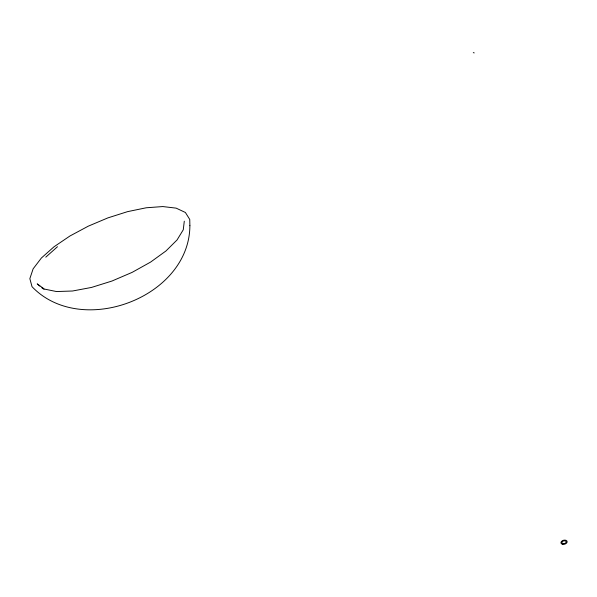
<?xml version="1.0" encoding="UTF-8"?>
<svg xmlns="http://www.w3.org/2000/svg" width="597" height="597" viewBox="0 0 597 597"><rect width="100%" height="100%" fill="white"/><g stroke="black" fill="none" stroke-linecap="round" stroke-linejoin="round"><path stroke-width="0.9" d="M184.294 221.181L183.264 229.785L177.063 239.942L165.966 250.964L150.631 262.061L132.146 272.366L111.915 281.053L91.505 287.433L72.543 291.008L56.469 291.545L44.432 289.082L37.201 283.881L39.842 286.105M45.775 257.165L57.491 246.718M474.212 52.902L473.294 52.626M41.827 287.769L43.947 289.291M189.883 225.681C189.577 297.485 81.185 338.193 32.022 286.687L29.85 278.642L33.126 268.844L41.409 257.986L53.984 246.807L69.953 235.987L88.281 226.166L107.863 217.898L127.564 211.644L146.243 207.778L162.787 206.562L176.152 208.137L185.391 212.487L189.749 219.442L189.883 225.681M562.531 544.285A3.164 2.045 -14.6 0 0 567.15 541.755A3.164 2.045 -14.6 0 0 562.441 540.695A3.164 2.045 -14.6 0 0 562.531 544.285M563.008 543.636A2.157 1.388 -14.6 0 0 566.157 541.912A2.157 1.388 -14.6 0 0 562.956 541.188A2.157 1.388 -14.6 0 0 563.008 543.636"/></g></svg>
